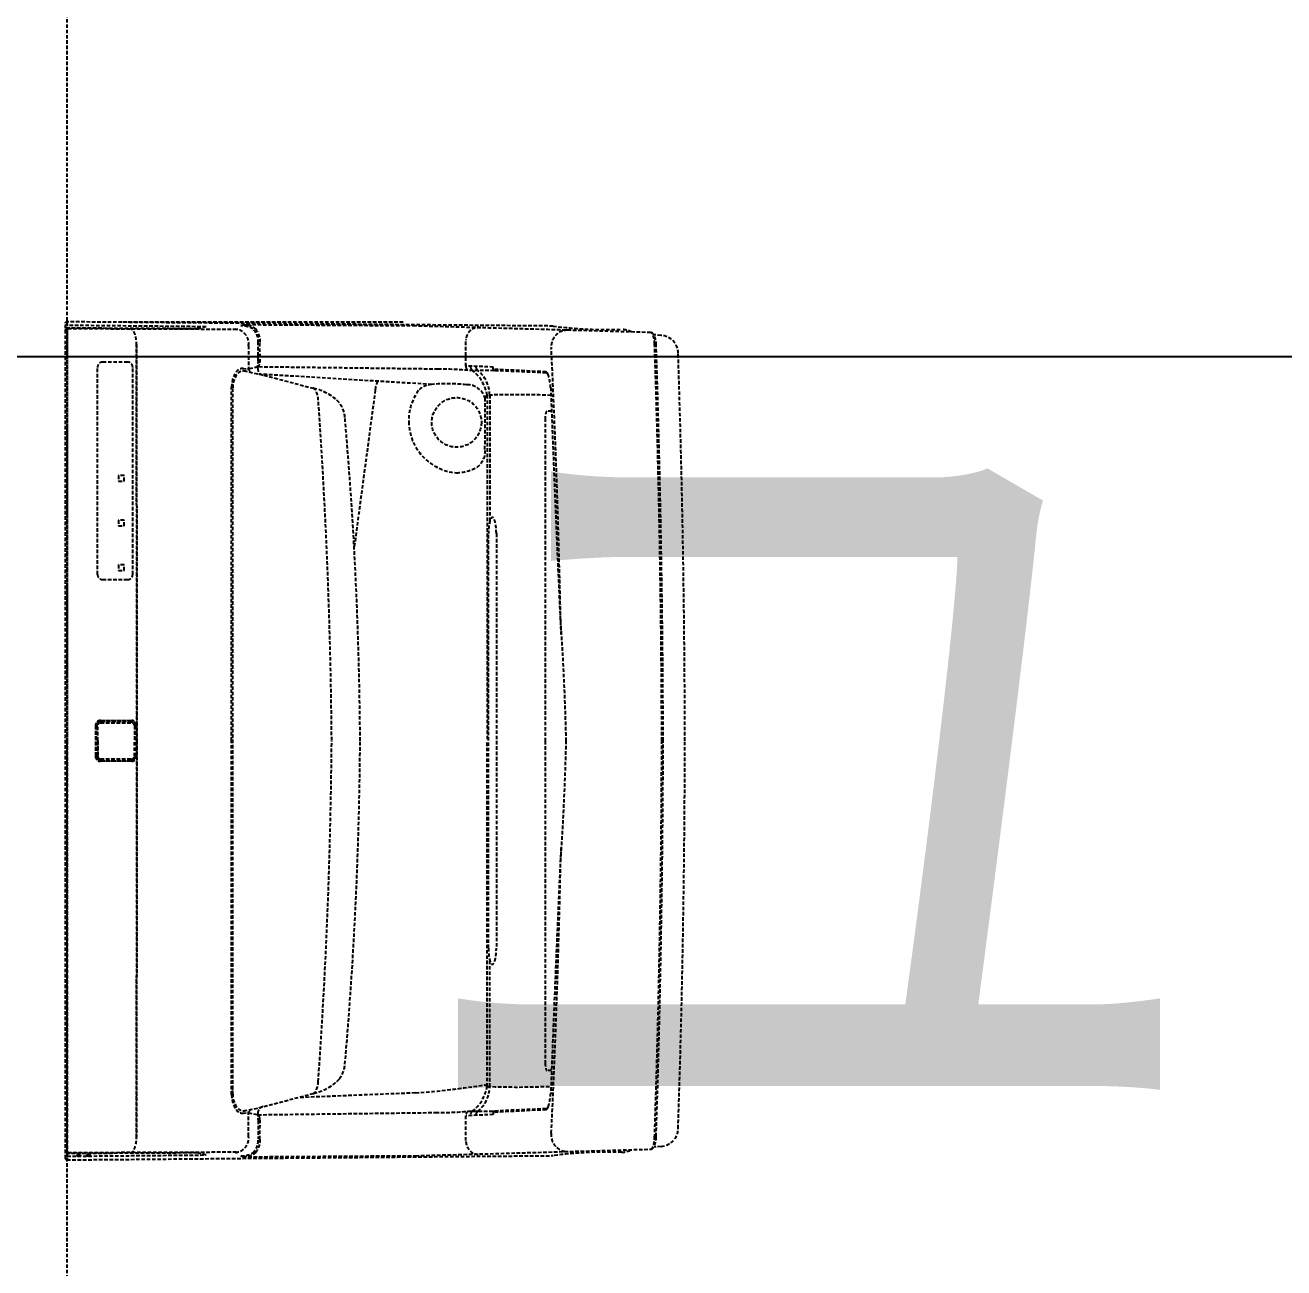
# Model space of a CAD drawing. Header units: millimetres. Extents: x 0 to 84100, y 0 to 59400.
# Drawn here: x 20849.9 to 21300.4, y 30468.9 to 30913.7 of the extents above; entities that cross this region are included whole.
import ezdxf
from ezdxf.enums import TextEntityAlignment as Align

# ---------------------------------------------------------------- set-up
doc = ezdxf.new("R2010")
doc.units = ezdxf.units.MM
doc.header["$LTSCALE"] = 0.2
doc.linetypes.add('HIDDEN', pattern=[9.525, 6.35, -3.175])
doc.layers.get('Defpoints').update_dxf_attribs({"color": 5})
doc.layers.add('A_什器', color=9, linetype='HIDDEN')
doc.layers.add('A_室名', color=8, linetype='Continuous')
doc.styles.get("Standard").update_dxf_attribs({"font": 'simplex.shx', "width": 0.8, "bigfont": 'extfont2.shx'})

msp = doc.modelspace()

# ---------------------------------------------------------------- linework, layer by layer
at = {"layer": 'A_什器'}
for points in [[(20864.8, 31655), (20864.8, 29405), (22914.8, 29405), (22914.8, 31655)], [(20864.32, 30806.08), (20864.33, 30806.18), (20864.36, 30806.28), (20864.4, 30806.34), (20864.44, 30806.4), (20864.49, 30806.46), (20864.56, 30806.51), (20864.64, 30806.54), (20864.72, 30806.57), (20864.82, 30806.58)], [(20864.42, 30806.38), (20864.37, 30806.3), (20864.33, 30806.19)], [(20914.57, 30805.72), (20911.56, 30804.98), (20864.96, 30805.22)], [(20884.83, 30807.49), (20985.34, 30807.49)], [(20864.32, 30804.47), (20864.33, 30804.58), (20864.37, 30804.69), (20864.43, 30804.78), (20864.51, 30804.86), (20864.61, 30804.92), (20864.71, 30804.96), (20864.83, 30804.97)], [(20925.5, 30804.74), (20864.97, 30804.97)], [(20864.32, 30798.8), (20864.33, 30798.83), (20864.37, 30798.87), (20864.44, 30798.9), (20864.52, 30798.93), (20864.62, 30798.95), (20864.73, 30798.96), (20864.84, 30798.96), (20864.96, 30798.95)], [(20889.82, 30657.5), (20889.77, 30799.34), (20889.82, 30657.49)], [(20933.29, 30793.44), (20933.3, 30799.92)], [(20875.78, 30717.09), (20875.78, 30791.15)], [(20888.37, 30717.09), (20888.37, 30791.15)], [(20927.73, 30790.77), (20929.49, 30790.6)], [(20928.15, 30789.89), (20933.53, 30788.83), (20952.92, 30783.72)], [(20997.67, 30790.53), (20933.17, 30791.33), (20929.77, 30790.62)], [(20995.46, 30785.05), (20935.01, 30788.67)], [(20923.79, 30530.89), (20923.68, 30657.49), (20923.79, 30784.09)], [(20924.19, 30530.93), (20924.19, 30784.05), (20923.79, 30784.15)], [(21015.32, 30781.26), (21015.3, 30657.52)], [(21016.16, 30781.29), (21016.16, 30735.38)], [(21038.33, 30775.49), (21036.67, 30775.49)], [(21036.04, 30772.91), (21036.04, 30657.49), (21036.04, 30542.07)], [(21015.73, 30583.27), (21015.73, 30731.71)], [(21018.56, 30731.72), (21018.57, 30657.49), (21018.56, 30583.26)], [(20875.02, 30662.99), (20875.17, 30662.99)], [(20875.17, 30651.99), (20875.17, 30662.99)], [(20875.32, 30662.99), (20875.87, 30662.99)], [(20875.43, 30651.99), (20875.43, 30662.99)], [(20876.83, 30664.49), (20876.83, 30663.95)], [(20889.52, 30662.99), (20888.98, 30662.99)], [(20889.41, 30651.99), (20889.41, 30662.99)], [(20889.82, 30662.99), (20889.67, 30662.99)], [(20889.67, 30651.99), (20889.67, 30662.99)], [(20875.87, 30651.99), (20875.87, 30657.49)], [(20889.82, 30657.49), (20889.77, 30515.65), (20889.82, 30657.49)], [(21015.32, 30533.73), (21015.3, 30657.47)], [(20875.02, 30651.99), (20875.17, 30651.99)], [(20875.32, 30651.99), (20875.87, 30651.99)], [(20876.83, 30650.49), (20888.02, 30650.49)], [(20889.52, 30651.99), (20888.98, 30651.99)], [(20889.82, 30651.99), (20889.67, 30651.99)], [(21016.16, 30533.69), (21016.16, 30579.6)], [(21038.33, 30539.49), (21036.67, 30539.49)], [(20924.19, 30532.73), (20923.79, 30532.52)], [(20928.15, 30525.1), (20933.53, 30526.15), (20952.92, 30531.26)], [(20927.73, 30524.22), (20929.49, 30524.38)], [(20929.77, 30524.37), (20933.17, 30523.65), (20997.67, 30524.46)], [(20914.57, 30509.26), (20911.56, 30510), (20864.96, 30509.76)], [(20925.5, 30510.24), (20864.97, 30510.02)], [(20868.32, 30509.34), (20869.82, 30509.35)], [(20871.82, 30509.37), (20873.32, 30509.38)]]:
    msp.add_lwpolyline(points, dxfattribs=at)
for points in [[(20864.83, 30807.49, 0.407519), (20864.32, 30806.99)], [(20864.83, 30507.5, -0.407519), (20864.32, 30508), (20864.32, 30806.99), (20864.33, 30807.1), (20864.37, 30807.21), (20864.43, 30807.3), (20864.51, 30807.38), (20864.61, 30807.44), (20864.71, 30807.48), (20864.83, 30807.49), (20864.83, 30804.97), (20864.83, 30804.96), (20864.84, 30804.91), (20864.85, 30804.82), (20864.86, 30804.67), (20864.87, 30804.43), (20864.89, 30804.11), (20864.9, 30803.72), (20864.91, 30803.28), (20864.93, 30802.75), (20864.94, 30802.13), (20864.94, 30801.38), (20864.95, 30799.72), (20864.96, 30657.49), (20864.97, 30510.02), (20864.83, 30507.5), (21038.83, 30509.02, -0.04042), (21063.37, 30510.23, 0.099338), (21067, 30511.15)], [(20914.63, 30805.71), (20864.9, 30806.19, 0.429524), (20864.33, 30805.75)], [(21067, 30803.84, 0.099338), (21063.37, 30804.75, -0.04042), (21038.83, 30805.97), (20864.83, 30807.49), (20864.97, 30804.97), (20864.96, 30657.49)], [(20933.95, 30792.88), (20933.93, 30800.09, 0.197759), (20932.48, 30804.8, 0.190139), (20927.85, 30806.3), (20927.09, 30806.02, -0.15466), (20931.39, 30804.91)], [(21073.85, 30803.64, 0.000328), (20989.64, 30805.99), (20929.71, 30806.37), (20927.78, 30806.29)], [(20864.97, 30804.97, 0.465545), (20864.32, 30804.47)], [(20925.15, 30804.81, -0.435937), (20929.85, 30798.94), (20929.85, 30790.97, 0.341056), (20930.85, 30789.38)], [(20933.3, 30799.92, 0.237075), (20931.36, 30804.93)], [(21012.96, 30805.35, 0.472439), (21007.68, 30800.9)], [(21043.55, 30657.41, 0.011715), (21041.58, 30700.49, 0.006669), (21038.23, 30797.97, -0.453803), (21044.13, 30804.48)], [(21083.63, 30796.2, 0.400472), (21077.54, 30802.63), (21075, 30802.88)], [(21037.19, 30788.35, 0.219669), (21036.39, 30789.2), (21017.78, 30789.99), (21008.4, 30790.08, -0.214911), (21007.6, 30791.56), (21007.65, 30800.57)], [(21075.19, 30515.48, 0.007892), (21077.77, 30657.49, 0.007892), (21075.19, 30799.51)], [(21078.27, 30657.49, 0.007574), (21075.75, 30799.12)], [(20877.6, 30793.07, 0.419858), (20875.78, 30791.19)], [(20888.37, 30791.19, 0.419858), (20886.55, 30793.07), (20877.6, 30793.08)], [(20933.16, 30790.72), (20933.2, 30792.56, -0.056848), (20933.29, 30793.44), (20933.94, 30792.88, -0.216276), (20933.17, 30791.33)], [(21086.05, 30657.49, 0.007801), (21083.63, 30796.2)], [(20929.44, 30790.6, 0.085161), (20930.09, 30790.68)], [(20933.16, 30790.83, 0.364856), (20935.01, 30788.44)], [(21008.4, 30790.08, 0.024327), (20996.81, 30790.55)], [(21038.01, 30783.82, 0.054423), (21037.13, 30788.55, 0.207537), (21036.34, 30789.55), (21017.42, 30790.51), (21017.46, 30791.26), (21007.6, 30791.71)], [(21009.29, 30791.57, 0.220988), (21009.96, 30790.05)], [(21015.32, 30781.21, 0.181867), (21009.94, 30790.07)], [(21016.16, 30781.22, 0.232639), (21011.88, 30790.05, -0.221808), (21011.19, 30791.58)], [(21017.42, 30790.51, 0.293889), (21017.78, 30789.99)], [(20953.12, 30531.32, 0.155517), (20962.39, 30536.47, 0.139847), (20964.35, 30541.72, 0.01997), (20969.79, 30657.49, 0.01997), (20964.35, 30773.26, 0.139847), (20962.39, 30778.51, 0.155517), (20953.12, 30783.66)], [(20976.07, 30786.21, 0.120973), (20975.19, 30783.03), (20967.66, 30726.69)], [(20990.69, 30782.87, 0.171111), (20987.18, 30771.71, 0.382849), (21004.26, 30753.42, 0.110279), (21011.64, 30755.44, 0.278412), (21014.48, 30761.83), (21014.55, 30779.94, 0.364342), (21007.81, 30784.94, 0.055026), (20995.46, 30785.05, 0.212396), (20990.69, 30782.87)], [(21038.02, 30783.91, 0.002504), (21041.67, 30695.8)], [(20959.61, 30657.64, 0.015425), (20954.8, 30779.52)], [(21038.12, 30781.14, 0.019597), (21015.32, 30781.21, 0.328758), (21014.53, 30780.17)], [(20875.78, 30717.09, 0.419858), (20877.6, 30715.2)], [(20877.6, 30715.19), (20886.55, 30715.2, 0.419858), (20888.37, 30717.09)], [(20876.83, 30664.79, 0.414403), (20875.02, 30662.99), (20875.02, 30651.99, 0.414403), (20876.83, 30650.19)], [(20876.83, 30664.64, 0.417088), (20875.17, 30662.97)], [(20888.02, 30664.49), (20876.83, 30664.49, 0.414441), (20875.32, 30662.99), (20875.32, 30651.99, 0.414441), (20876.83, 30650.49), (20876.83, 30651.03)], [(20889.41, 30662.98, 0.41492), (20888.02, 30664.38), (20876.83, 30664.38, 0.41492), (20875.43, 30662.98)], [(20875.87, 30657.49), (20875.87, 30662.99, -0.429038), (20876.88, 30663.95), (20887.97, 30663.95, -0.429038), (20888.98, 30662.99), (20888.98, 30657.49)], [(20888.02, 30650.19), (20876.83, 30650.19), (20876.83, 30650.34), (20888.02, 30650.34), (20888.02, 30650.19, 0.414403), (20889.82, 30651.99), (20889.82, 30662.99, 0.414403), (20888.02, 30664.79), (20888.02, 30664.64), (20876.83, 30664.64), (20876.83, 30664.79), (20888.02, 30664.79)], [(20889.67, 30662.97, 0.417088), (20888.02, 30664.64)], [(20888.02, 30651.03), (20888.02, 30650.49, 0.414441), (20889.52, 30651.99), (20889.52, 30662.99, 0.414441), (20888.02, 30664.49), (20888.02, 30663.95)], [(20875.87, 30657.49), (20875.87, 30651.99, 0.429038), (20876.88, 30651.03), (20887.97, 30651.03, 0.429038), (20888.98, 30651.99), (20888.98, 30657.49)], [(20954.8, 30535.47, 0.015425), (20959.61, 30657.34)], [(21043.55, 30657.57, -0.011715), (21041.58, 30614.49, -0.006669), (21038.23, 30517.02, 0.453803), (21044.13, 30510.5)], [(21075.75, 30515.87, 0.007574), (21078.27, 30657.49)], [(21083.63, 30518.79, 0.007801), (21086.05, 30657.49)], [(20875.17, 30652.01, 0.417088), (20876.83, 30650.34)], [(20875.43, 30651.99, 0.41492), (20876.83, 30650.6), (20888.02, 30650.6, 0.41492), (20889.41, 30651.99)], [(20888.02, 30650.34, 0.417088), (20889.67, 30652.01)], [(21041.67, 30619.19, 0.002504), (21038.02, 30531.07)], [(21009.94, 30524.92, 0.181867), (21015.32, 30533.78, -0.26029), (21014.65, 30534.42, -0.021632), (20989.6, 30531.47), (20948.33, 30529.81)], [(21038.01, 30531.16, -0.054423), (21037.13, 30526.44, -0.207537), (21036.34, 30525.44), (21017.42, 30524.48), (21017.46, 30523.72), (21007.6, 30523.27)], [(21016.16, 30533.76, -0.232639), (21011.88, 30524.93, 0.221808), (21011.19, 30523.4)], [(21015.32, 30533.78, 0.019597), (21038.12, 30533.85)], [(20935.01, 30526.54, 0.364856), (20933.16, 30524.16)], [(21037.19, 30526.63, -0.219669), (21036.39, 30525.79), (21017.78, 30524.99)], [(20925.15, 30510.17, 0.435937), (20929.85, 30516.05), (20929.85, 30524.01, -0.341056), (20930.85, 30525.6)], [(20931.39, 30510.08, -0.15466), (20927.09, 30508.96), (20927.85, 30508.69, 0.190139), (20932.48, 30510.19, 0.197759), (20933.93, 30514.9), (20933.95, 30522.11)], [(20930.09, 30524.3, 0.085161), (20929.44, 30524.38)], [(20933.16, 30524.27), (20933.2, 30522.42, 0.056848), (20933.29, 30521.55)], [(20933.17, 30523.65, -0.216276), (20933.94, 30522.1), (20933.29, 30521.55), (20933.3, 30515.07)], [(20996.81, 30524.44, 0.024327), (21008.4, 30524.9)], [(21007.65, 30514.42), (21007.6, 30523.43, -0.214911), (21008.4, 30524.9), (21017.78, 30524.99, 0.293889), (21017.42, 30524.48)], [(21009.96, 30524.94, 0.220988), (21009.29, 30523.41)], [(21083.63, 30518.79, -0.400472), (21077.54, 30512.35), (21075, 30512.1)], [(20931.36, 30510.05, 0.237075), (20933.3, 30515.06)], [(21007.68, 30514.08, 0.472439), (21012.96, 30509.63)], [(20864.32, 30510.52, 0.465545), (20864.97, 30510.02)], [(20864.33, 30509.23, 0.429524), (20864.9, 30508.8), (20914.63, 30509.27)], [(20868.32, 30509.34, 0.470778), (20868.62, 30508.97)], [(20868.63, 30508.97), (20869.52, 30508.97, 0.470778), (20869.82, 30509.34)], [(20871.82, 30509.37, 0.470778), (20872.12, 30509)], [(20872.13, 30509), (20873.02, 30509, 0.470778), (20873.32, 30509.37)], [(20927.78, 30508.7), (20929.71, 30508.61), (20989.64, 30509, 0.000328), (21073.85, 30511.34)]]:
    msp.add_lwpolyline(points, format="xyb", dxfattribs=at)
for points in [[(20885.32, 30750.49), (20885.32, 30752.49), (20883.32, 30752.49), (20883.32, 30750.49)], [(20885.32, 30734.49), (20885.32, 30736.49), (20883.32, 30736.49), (20883.32, 30734.49)], [(20885.32, 30718.49), (20885.32, 30720.49), (20883.32, 30720.49), (20883.32, 30718.49)]]:
    msp.add_lwpolyline(points, close=True, dxfattribs=at)
msp.add_circle((21004.32, 30771.49), 8.88, dxfattribs=at)
for centre, major_axis, ratio, start_param, end_param in [((20887.51, 30799.29), (0.02, 5.59), 0.403895, 4.677158, 6.283185), ((21073.85, 30799.09), (0.01, 4.55), 0.418214, 4.718364, 6.283185), ((21073.85, 30799.09), (-0.01, -4.55), 0.295457, 1.663339, 3.141592), ((20927.6, 30784.08), (0.01, 6.69), 0.56943, 6.166271, 7.853964), ((20928.07, 30783.97), (0.01, 5.91), 0.656416, 6.053126, 7.880581), ((20952.6, 30778.96), (-0.03, -4.81), 0.461265, 1.661214, 3.034645), ((21036.66, 30772.91), (0.01, 2.58), 0.239531, 0, 1.613171), ((21017.14, 30731.71), (0, 5.78), 0.244811, 4.712571, 7.860047), ((21017.14, 30583.28), (0, -5.78), 0.244811, 4.706324, 7.8538), ((21036.66, 30542.07), (0.01, -2.58), 0.239531, 4.670014, 6.283185), ((20952.6, 30536.03), (-0.03, 4.81), 0.461265, 3.24854, 4.621971), ((20927.6, 30530.9), (0.01, -6.69), 0.56943, 4.712407, 6.381262), ((20928.07, 30531.01), (0.01, -5.91), 0.656416, 4.68579, 6.513244), ((20887.51, 30515.69), (0.02, -5.59), 0.403895, 0, 1.606027), ((21073.85, 30515.9), (0.01, -4.55), 0.418214, 0, 1.564821), ((21073.85, 30515.9), (-0.01, 4.55), 0.295457, 3.141592, 4.619847)]:
    msp.add_ellipse(centre, major_axis=major_axis, ratio=ratio, start_param=start_param, end_param=end_param, dxfattribs=at)
at = {"layer": 'Defpoints'}
msp.add_lwpolyline([(28114.8, 30795), (18114.8, 30795), (18114.8, 24795), (28114.8, 24795)], close=True, dxfattribs=at)

# ---------------------------------------------------------------- texts
at = {"layer": 'A_室名', "width": 0.9}
msp.add_text('ユニバーサル', height=300, dxfattribs=at).set_placement((20981.39, 30783.23), align=Align.TOP_LEFT)

doc.saveas('drawing.dxf')
